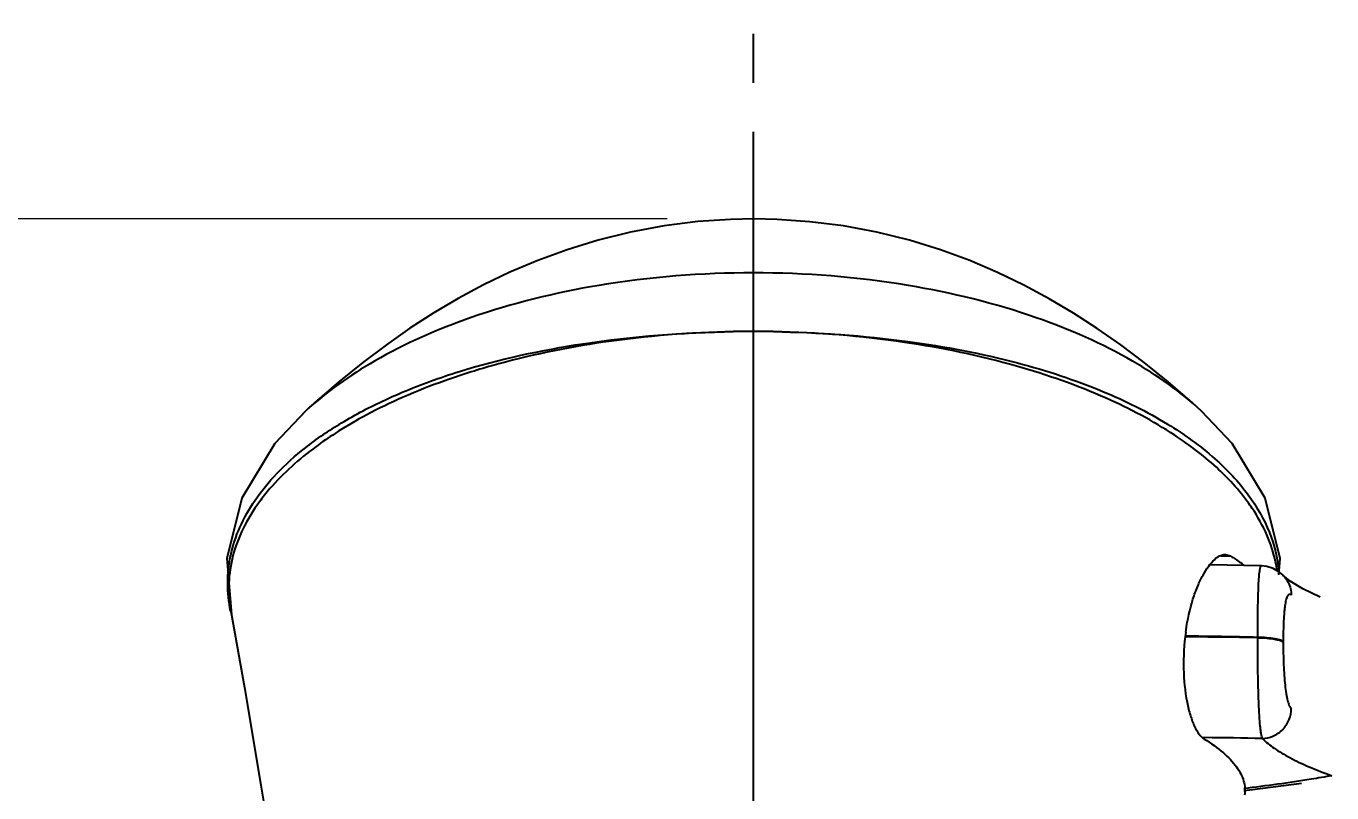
# Model space of a CAD drawing. Extents: x 0 to 1128, y 0 to 827.
# Drawn here: x 211.1 to 277.6, y 595.8 to 634.9 of the extents above; entities that cross this region are included whole.
import ezdxf

# ---------------------------------------------------------------- set-up
doc = ezdxf.new("R2010")
doc.units = 0
doc.header["$LTSCALE"] = 10
doc.header["$MEASUREMENT"] = 0
doc.header["$PDMODE"] = 3
doc.header["$PDSIZE"] = -10
doc.linetypes.add('CENTER', pattern=[2, 1.25, -0.25, 0.25, -0.25])
doc.layers.get('0').update_dxf_attribs({"linetype": 'CONTINUOUS'})
doc.layers.get('DEFPOINTS').update_dxf_attribs({"linetype": 'CONTINUOUS'})
doc.layers.add('DLK3015-CA1_시공도$0$1', color=7, linetype='CONTINUOUS')
doc.styles.add('DLK3015-CA1_시공도$0$Daelim Dimension', font='')
doc.styles.get('DLK3015-CA1_시공도$0$Daelim Dimension').set_extended_font_data('나눔고딕')
doc.dimstyles.new('DLK3015-CA1_시공도$0$DEFAULT', dxfattribs={"dimscale": 2, "dimtxt": 2, "dimasz": 2, "dimexe": 0, "dimexo": 2, "dimgap": 1, "dimtad": 1, "dimdec": 1, "dimzin": 9, "dimdsep": 46, "dimtxsty": 'DLK3015-CA1_시공도$0$Daelim Dimension', "dimcen": 0.5, "dimclrd": 252, "dimclre": 252, "dimclrt": 3, "dimadec": 1, "dimazin": 0, "dimtfac": 1, "dimtdec": 1, "dimtix": 1, "dimtmove": 0, "dimatfit": 3, "dimfxl": 1, "dimtolj": 1, "dimtzin": 1, "dimlwd": 9, "dimlwe": 9, "dimarcsym": 0})

# ---------------------------------------------------------------- blocks, each defined once
blk = doc.blocks.new('*D2')
at = {"color": 5, "lineweight": 9, "ltscale": 0.5, "transparency": 16777216}
for p, q in [((243.761, 625.053), (158.586, 625.053)), ((158.586, 621.053), (158.586, 315.967)), ((219.154, 311.967), (158.586, 311.967))]:
    blk.add_line(p, q, dxfattribs=at)
at = {"color": 5, "ltscale": 0.5, "transparency": 16777216}
for points in [[(157.919, 621.053), (159.253, 621.053), (158.586, 625.053)], [(157.919, 315.967), (159.253, 315.967), (158.586, 311.967)]]:
    blk.add_solid(points, dxfattribs=at)
at = {"layer": 'DEFPOINTS', "color": 0, "ltscale": 0.5, "transparency": 16777216}
for p in [(247.761, 625.053), (158.586, 311.967), (223.154, 311.967)]:
    blk.add_point(p, dxfattribs=at)
at = {"color": 7, "ltscale": 0.5, "transparency": 16777216, "insert": (151.135, 468.51), "char_height": 10, "attachment_point": 5, "rotation": 90, "style": 'DLK3015-CA1_시공도$0$Daelim Dimension'}
blk.add_mtext('\\A1;313', dxfattribs=at)

msp = doc.modelspace()

# ---------------------------------------------------------------- linework, layer by layer
at = {"color": 7, "linetype": 'Continuous'}
for p, q in [((243.603, 624.692), (241.894, 624.373)), ((245.317, 624.908), (243.603, 624.692)), ((246.972, 625.021), (245.317, 624.908)), ((248.154, 625.045), (246.972, 625.021)), ((248.154, 622.297), (248.154, 625.045)), ((249.365, 625.02), (248.154, 625.045)), ((251.021, 624.905), (249.365, 625.02)), ((252.734, 624.687), (251.021, 624.905)), ((254.44, 624.367), (252.734, 624.687)), ((241.894, 624.373), (240.238, 623.964)), ((256.092, 623.957), (254.44, 624.367)), ((238.654, 623.476), (237.157, 622.927)), ((240.238, 623.964), (238.654, 623.476)), ((257.674, 623.469), (256.092, 623.957)), ((259.167, 622.92), (257.674, 623.469)), ((237.157, 622.927), (235.745, 622.327)), ((260.578, 622.321), (259.167, 622.92)), ((235.745, 622.327), (234.398, 621.68)), ((261.923, 621.673), (260.578, 622.321)), ((234.398, 621.68), (233.104, 620.987)), ((263.214, 620.98), (261.923, 621.673)), ((233.104, 620.987), (231.86, 620.252)), ((264.457, 620.247), (263.214, 620.98)), ((231.86, 620.252), (230.648, 619.472)), ((265.667, 619.467), (264.457, 620.247)), ((230.648, 619.472), (229.45, 618.636)), ((266.864, 618.632), (265.667, 619.467)), ((248.154, 580.729), (248.153, 619.31)), ((229.45, 618.636), (228.248, 617.732)), ((268.063, 617.729), (266.864, 618.632)), ((228.248, 617.732), (227.034, 616.75)), ((269.276, 616.748), (268.063, 617.729)), ((227.034, 616.75), (225.794, 615.674)), ((270.515, 615.673), (269.276, 616.748)), ((225.794, 615.674), (225.329, 615.251)), ((270.979, 615.251), (270.515, 615.673)), ((225.343, 615.264), (223.771, 613.591)), ((225.34, 615.261), (225.329, 615.251)), ((270.979, 615.251), (270.974, 615.255)), ((272.531, 613.597), (270.975, 615.254)), ((223.771, 613.591), (222.091, 610.814)), ((274.216, 610.816), (272.531, 613.597)), ((222.091, 610.814), (221.327, 607.736)), ((274.981, 607.735), (274.216, 610.816)), ((221.327, 607.736), (221.556, 604.876)), ((274.023, 607.364), (271.411, 607.42)), ((271.963, 607.872), (272.192, 607.87)), ((272.191, 607.942), (272.445, 607.867)), ((272.192, 607.87), (272.445, 607.867)), ((274.023, 607.361), (274.024, 607.361)), ((274.296, 607.33), (274.024, 607.361)), ((274.914, 606.911), (274.981, 607.735)), ((274.623, 607.226), (274.296, 607.33)), ((274.92, 607.056), (274.623, 607.226)), ((275.112, 606.895), (274.92, 607.056)), ((275.112, 606.895), (275.114, 606.893)), ((275.498, 606.582), (275.114, 606.893)), ((276.135, 606.193), (275.498, 606.582)), ((277.019, 605.768), (276.135, 606.193)), ((221.523, 605.052), (222.215, 601.152)), ((270.174, 603.974), (270.188, 604.077)), ((273.839, 603.699), (273.839, 603.716)), ((275.136, 603.484), (275.136, 603.468)), ((222.215, 601.152), (223.057, 596.178)), ((271.044, 598.604), (271.15, 598.603)), ((271.044, 598.603), (271.15, 598.603)), ((223.057, 596.178), (224.094, 589.839)), ((273.567, 595.955), (276.072, 596.29)), ((273.137, 595.908), (273.567, 595.955))]:
    msp.add_line(p, q, dxfattribs=at)
for centre, radius, start, end in [((248.164, 555.981), 63.328, 90.55139, 90.93398), ((248.19, 563.609), 55.701, 90.654, 91.08888), ((248.164, 555.987), 63.323, 90.00985, 90.55154), ((248.19, 563.667), 55.643, 90.03804, 90.65421), ((248.151, 556.814), 62.496, 89.44836, 89.99865), ((248.153, 566.575), 52.734, 89.34901, 90.00048), ((248.149, 556.527), 62.783, 89.06291, 89.44875), ((248.146, 565.906), 53.404, 88.89587, 89.34954), ((231.931, 604.053), 11.102, 139.25687, 143.72468), ((268.262, 606.197), 6.629, 7.90465, 11.87796), ((228.427, 606.531), 7.068, 192.07392, 193.54712), ((269.861, 404.067), 199.671, 88.85868, 89.91673), ((268.693, 400.705), 203.076, 88.54808, 89.58747), ((269.847, 423.683), 174.924, 88.61523, 89.57325)]:
    msp.add_arc(centre, radius, start, end, dxfattribs=at)
for points, knots in [([(248.154, 622.297), (245.517, 622.297), (240.632, 621.915), (234.123, 620.325), (229.081, 618.117), (226.403, 616.238), (225.34, 615.261)], [0, 0, 0, 0, 0.325021, 0.600704, 0.822059, 1, 1, 1, 1]), ([(270.974, 615.255), (269.912, 616.233), (267.234, 618.113), (262.191, 620.323), (255.68, 621.915), (250.793, 622.297), (248.154, 622.297)], [0, 0, 0, 0, 0.177947, 0.399235, 0.674923, 1, 1, 1, 1]), ([(247.132, 619.3), (244.913, 619.258), (240.762, 618.928), (235.857, 617.916), (232.486, 616.848), (230.355, 616.01), (228.492, 615.109), (227.36, 614.449), (226.839, 614.112)], [0, 0, 0, 0, 0.314218, 0.588117, 0.707128, 0.814754, 0.912071, 1, 1, 1, 1]), ([(233.17, 617.268), (235.226, 617.906), (239.855, 618.903), (244.57, 619.26), (247.131, 619.301)], [0, 0, 0, 0, 0.456653, 1, 1, 1, 1]), ([(269.61, 614.022), (268.503, 614.75), (265.888, 616.127), (261.262, 617.745), (255.578, 618.925), (251.404, 619.257), (249.175, 619.3)], [0, 0, 0, 0, 0.186239, 0.413208, 0.686758, 1, 1, 1, 1]), ([(249.176, 619.302), (251.463, 619.264), (255.65, 618.972), (261.273, 617.908), (265.709, 616.458), (269.088, 614.79), (271.593, 612.995), (273.369, 611.114), (274.5, 609.156), (274.85, 607.774), (274.913, 607.107)], [0, 0, 0, 0, 0.224712, 0.411273, 0.56101, 0.681836, 0.780028, 0.862249, 0.934157, 1, 1, 1, 1]), ([(229.396, 615.829), (229.681, 615.961), (230.914, 616.506), (232.184, 616.961), (233.17, 617.268)], [0, 0, 0, 0, 0.233266, 1, 1, 1, 1]), ([(221.516, 605.052), (221.416, 605.52), (221.312, 606.478), (221.471, 607.93), (221.949, 609.367), (222.749, 610.776), (223.882, 612.149), (225.364, 613.474), (227.221, 614.738), (228.63, 615.475), (229.396, 615.829)], [0, 0, 0, 0, 0.09941, 0.198626, 0.301613, 0.41216, 0.533844, 0.670123, 0.824355, 1, 1, 1, 1]), ([(226.839, 614.112), (226.503, 613.896), (225.306, 613.073), (224.207, 612.098), (223.519, 611.299)], [0, 0, 0, 0, 0.274625, 1, 1, 1, 1]), ([(272.469, 611.656), (272.274, 611.865), (271.397, 612.741), (270.406, 613.498), (269.61, 614.021)], [0, 0, 0, 0, 0.230814, 1, 1, 1, 1]), ([(273.563, 610.287), (273.484, 610.404), (273.148, 610.882), (272.771, 611.332), (272.469, 611.656)], [0, 0, 0, 0, 0.240854, 1, 1, 1, 1]), ([(222.98, 610.623), (222.667, 610.195), (222.125, 609.32), (221.588, 607.912), (221.369, 606.475), (221.438, 605.519), (221.523, 605.052)], [0, 0, 0, 0, 0.268815, 0.518789, 0.759159, 1, 1, 1, 1]), ([(274.749, 607.562), (274.65, 608.033), (274.338, 608.987), (273.849, 609.86), (273.563, 610.287)], [0, 0, 0, 0, 0.483722, 1, 1, 1, 1]), ([(270.188, 604.077), (270.265, 604.611), (270.43, 605.375), (270.763, 606.305), (271.029, 606.872), (271.314, 607.329), (271.652, 607.73), (271.986, 607.944), (272.192, 607.942)], [0, 0, 0, 0, 0.355304, 0.51184, 0.649875, 0.767537, 0.864183, 1, 1, 1, 1]), ([(272.445, 607.867), (272.508, 607.828), (272.749, 607.677), (272.982, 607.515), (273.149, 607.389)], [0, 0, 0, 0, 0.261901, 1, 1, 1, 1]), ([(273.839, 603.716), (273.839, 603.97), (273.841, 604.459), (273.848, 605.16), (273.861, 605.788), (273.878, 606.325), (273.902, 606.755), (273.928, 607.041), (273.953, 607.196), (273.967, 607.259), (273.977, 607.295), (273.987, 607.323), (273.999, 607.347), (274.013, 607.361), (274.023, 607.361)], [0, 0, 0, 0, 0.207741, 0.400307, 0.57294, 0.720981, 0.83948, 0.925276, 0.955727, 0.967866, 0.977975, 0.986094, 0.992312, 1, 1, 1, 1]), ([(275.114, 606.893), (275.255, 606.756), (275.474, 606.429), (275.546, 606.046), (275.546, 605.862)], [0, 0, 0, 0, 0.517533, 1, 1, 1, 1]), ([(275.547, 605.862), (275.532, 605.876), (275.503, 605.9), (275.449, 605.911), (275.399, 605.887), (275.358, 605.835), (275.322, 605.759), (275.288, 605.656), (275.258, 605.528), (275.232, 605.375), (275.208, 605.199), (275.181, 604.923), (275.156, 604.534), (275.139, 604.026), (275.136, 603.669), (275.136, 603.484)], [0, 0, 0, 0, 0.023443, 0.041869, 0.060459, 0.084464, 0.116703, 0.158083, 0.208752, 0.268531, 0.337065, 0.41376, 0.588676, 0.786573, 1, 1, 1, 1]), ([(270.174, 603.974), (270.086, 603.358), (270.015, 602.166), (270.151, 600.738), (270.388, 599.763), (270.593, 599.207), (270.821, 598.795), (271.013, 598.592), (271.111, 598.531)], [0, 0, 0, 0, 0.328071, 0.627179, 0.752398, 0.856699, 0.938808, 1, 1, 1, 1]), ([(275.136, 603.484), (275.125, 603.501), (275.084, 603.534), (274.997, 603.572), (274.871, 603.609), (274.637, 603.657), (274.288, 603.697), (273.993, 603.712), (273.839, 603.716)], [0, 0, 0, 0, 0.044566, 0.114385, 0.212926, 0.338461, 0.652047, 1, 1, 1, 1]), ([(274.074, 598.557), (274.062, 598.588), (274.04, 598.667), (274.014, 598.805), (273.989, 598.981), (273.955, 599.288), (273.921, 599.754), (273.89, 600.402), (273.866, 601.151), (273.85, 601.97), (273.841, 602.827), (273.839, 603.408), (273.839, 603.699)], [0, 0, 0, 0, 0.01974, 0.047082, 0.081747, 0.123415, 0.226513, 0.353777, 0.501124, 0.662155, 0.83059, 1, 1, 1, 1]), ([(273.839, 603.699), (273.993, 603.695), (274.288, 603.681), (274.637, 603.64), (274.871, 603.592), (274.997, 603.555), (275.084, 603.517), (275.125, 603.485), (275.136, 603.468)], [0, 0, 0, 0, 0.347954, 0.661541, 0.787243, 0.885623, 0.955405, 1, 1, 1, 1]), ([(275.136, 603.468), (275.136, 603.085), (275.146, 602.52), (275.186, 601.789), (275.228, 601.294), (275.284, 600.864), (275.344, 600.554), (275.402, 600.352), (275.445, 600.236), (275.491, 600.146), (275.528, 600.097), (275.547, 600.078)], [0, 0, 0, 0, 0.332584, 0.491604, 0.637549, 0.764888, 0.869071, 0.911553, 0.947409, 0.976731, 1, 1, 1, 1]), ([(274.074, 598.557), (274.259, 598.563), (274.647, 598.651), (275.144, 598.995), (275.471, 599.503), (275.546, 599.893), (275.546, 600.078)], [0, 0, 0, 0, 0.239114, 0.499993, 0.760872, 1, 1, 1, 1]), ([(271.111, 598.531), (271.453, 598.319), (272.053, 597.899), (272.759, 597.182), (273.107, 596.535), (273.198, 596.027), (273.185, 595.781), (273.165, 595.662)], [0, 0, 0, 0, 0.323908, 0.587444, 0.80417, 0.902754, 1, 1, 1, 1]), ([(274.074, 598.557), (274.259, 598.376), (274.708, 598.023), (275.198, 597.733), (275.471, 597.587)], [0, 0, 0, 0, 0.455445, 1, 1, 1, 1]), ([(275.471, 597.587), (275.791, 597.416), (276.497, 597.084), (277.225, 596.803), (277.618, 596.663)], [0, 0, 0, 0, 0.465147, 1, 1, 1, 1]), ([(277.618, 596.663), (277.267, 596.601), (275.777, 596.348), (274.279, 596.141), (273.133, 596.001)], [0, 0, 0, 0, 0.235916, 1, 1, 1, 1])]:
    msp.add_open_spline(points, degree=3, knots=knots, dxfattribs=at)
at = {"layer": 'DLK3015-CA1_시공도$0$1', "color": 1, "linetype": 'CENTER'}
msp.add_line((248.154, 296.984), (248.154, 634.878), dxfattribs=at)

# ---------------------------------------------------------------- dimensions: what is measured, and where the dimension line sits
at = {"color": 5, "ltscale": 0.5}
dim = msp.add_linear_dim(base=(158.586, 311.967), p1=(247.761, 625.053), p2=(223.154, 311.967), angle=90, dimstyle='DLK3015-CA1_시공도$0$DEFAULT', override={"dimtxt": 5, "dimdec": 0, "dimclrd": 5, "dimclre": 5, "dimclrt": 7}, dxfattribs=at)
dim.commit()
dim.dimension.update_dxf_attribs({"geometry": '*D2', "text_midpoint": (151.135, 468.51)})

doc.saveas('drawing.dxf')
